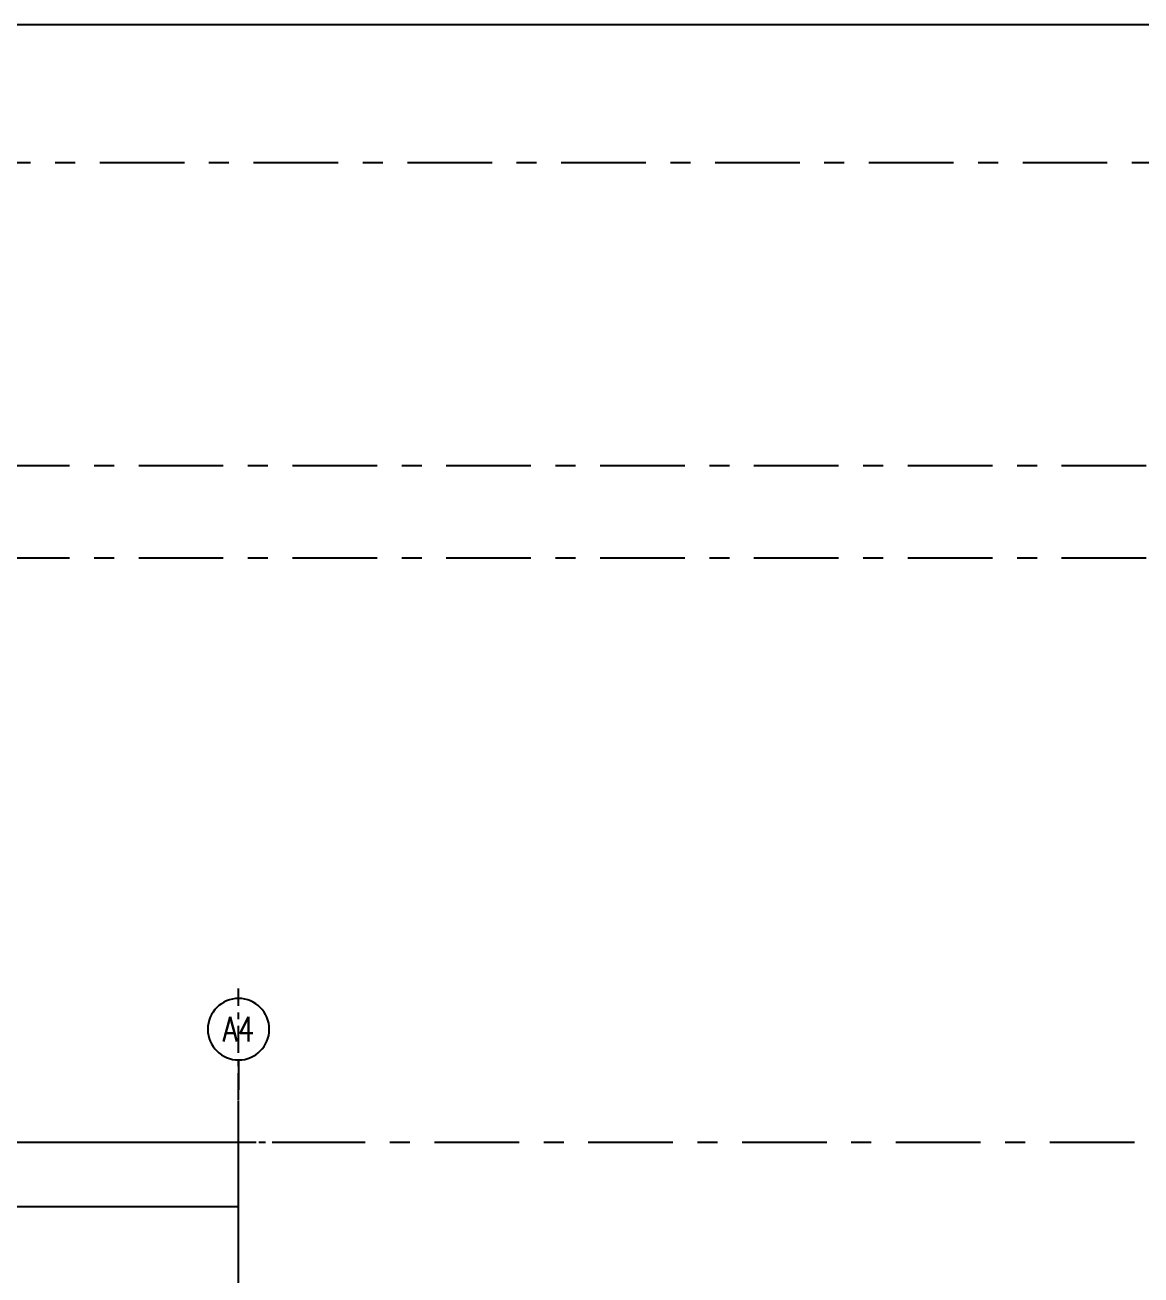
# Model space of a CAD drawing. Header units: millimetres. Extents: x 663313 to 1226001, y 1431724 to 1620898.
# Drawn here: x 813269 to 820524, y 1517692 to 1525819 of the extents above; entities that cross this region are included whole.
import ezdxf
from ezdxf.enums import TextEntityAlignment as Align

# ---------------------------------------------------------------- set-up
doc = ezdxf.new("R2010")
doc.units = ezdxf.units.MM
for name, pattern in [('CENTER', [50.8, 31.75, -6.35, 6.35, -6.35]), ('DPA_Grid _ Level 100', [1000, 550, -160, 130, -160]), ('Grid Line', [22.225, 12.7, -3.175, 3.175, -3.175]), ('TA_GL_000.70000', [1.925, 0.7, -0.175, 0.175, -0.175, 0.7])]:
    doc.linetypes.add(name, pattern=pattern)
doc.layers.get('Defpoints').update_dxf_attribs({"color": 140})
doc.layers.add('000 - 0_HIDE_OBJ_FRAMING_DEF_SUB', color=1, linetype='Continuous', plot=False)
for name, color, linetype in [('000 - 0_SYM_DWG_GRID-BUBBLE_MAIN_COLOR_6', 6, 'Continuous'), ('000 - 0_SYM_DWG_GRIDLINE_MAIN_COLOR_251', 251, 'Continuous'), ('000 - 0_SYM_DWG_SLOPE-SYM_TEXT_COLOR_3', 3, 'Continuous'), ('000 - GRID', 251, 'CENTER'), ('_PP-Dim', 1, 'Continuous')]:
    doc.layers.add(name, color=color, linetype=linetype)
doc.styles.add('Arial', font='arial.ttf')
doc.styles.add('CKST2', font='romans.shx', dxfattribs={"width": 0.8, "height": 4})
doc.styles.add('TA', font='', dxfattribs={"height": 4.5})
doc.styles.get('TA').set_extended_font_data('Cordia New')
doc.dimstyles.new('Dim - 40 - Cen', dxfattribs={"dimscale": 0.04, "dimtxt": 3, "dimasz": 1, "dimexe": 0, "dimexo": 2.5, "dimgap": 1.5, "dimtad": 1, "dimdec": 0, "dimlfac": 1000, "dimzin": 1, "dimdsep": 46, "dimtxsty": 'Arial', "dimblk": 'CEN1', "dimcen": 0.09, "dimclrd": 1, "dimclre": 49, "dimclrt": 3, "dimadec": 0, "dimazin": 0, "dimtfac": 1, "dimtdec": 0, "dimtix": 1, "dimtofl": 0, "dimtmove": 2, "dimatfit": 3, "dimfxl": 1, "dimtfill": 1, "dimtfillclr": 256, "dimtolj": 1, "dimtzin": 0, "dimarcsym": 0})

# ---------------------------------------------------------------- blocks, each defined once
blk = doc.blocks.new('A$Cbc3bdfda')
at = {"layer": 'Defpoints'}
blk.add_lwpolyline([(0, -400), (775, -400), (775, 0), (0, 0)], close=True, dxfattribs=at)
blk = doc.blocks.new('*U4807')
at = {"layer": '000 - 0_SYM_DWG_GRIDLINE_MAIN_COLOR_251', "color": 0, "linetype": 'ByBlock', "ltscale": 5}
blk.add_line((12, 0), (-308, 0), dxfattribs=at)
at = {"layer": '000 - 0_SYM_DWG_GRIDLINE_MAIN_COLOR_251', "color": 3}
blk.add_point((-296, 0), dxfattribs=at)
at = {"style": 'TA', "flags": 1}
blk.add_attdef('LOCATION', (6, -6), '', height=4.5, rotation=270, dxfattribs=at)
blk = doc.blocks.new('*U4808')
at = {"layer": '000 - 0_SYM_DWG_GRID-BUBBLE_MAIN_COLOR_6'}
blk.add_line((35, 0), (30, 0), dxfattribs=at)
blk.add_circle((40, 0), 5, dxfattribs=at)
at = {"layer": '000 - 0_SYM_DWG_GRIDLINE_MAIN_COLOR_251', "color": 0, "linetype": 'ByBlock', "ltscale": 5}
blk.add_line((20, 0), (-215, 0), dxfattribs=at)
at = {"layer": '000 - 0_SYM_DWG_GRIDLINE_MAIN_COLOR_251', "color": 3}
blk.add_point((-195, 0), dxfattribs=at)
at = {"layer": '000 - 0_SYM_DWG_GRIDLINE_MAIN_COLOR_251', "color": 0}
blk.add_point((0, 0), dxfattribs=at)
at = {"style": 'TA', "flags": 1}
blk.add_attdef('LOCATION', (6, -6), '', height=4.5, rotation=270, dxfattribs=at)
at = {"layer": '000 - 0_SYM_DWG_SLOPE-SYM_TEXT_COLOR_3', "style": 'Arial'}
blk.add_attdef('GRID-HEAD', text='', height=4, rotation=90, dxfattribs=at).set_placement((40, 0), align=Align.MIDDLE_CENTER)
blk = doc.blocks.new('W-1-PP18-ST_ENT4_REV00_20260602-143416_ELEVATION_1_DIMS')
at = {"layer": '000 - GRID', "linetype": 'TA_GL_000.70000', "xscale": 50, "yscale": 50, "zscale": 50, "rotation": 270}
blk.add_blockref('*U4808', (14800, 101200), dxfattribs=at).add_auto_attribs({'GRID-HEAD': 'A4'})
at = {"layer": '000 - GRID', "linetype": 'TA_GL_000.70000', "xscale": 50, "yscale": 50, "zscale": 50, "rotation": 180}
blk.add_blockref('*U4807', (0, 110950), dxfattribs=at)
blk = doc.blocks.new('CEN1')
at = {"color": 1}
for p, q in [((1.5, 0), (-1.5, 0)), ((0, 1.5), (0, -1.5))]:
    blk.add_line(p, q, dxfattribs=at)
at = {"color": 3}
blk.add_circle((0, 0), 0.75, dxfattribs=at)
blk = doc.blocks.new('*D5189')
at = {"layer": '000 - 0_HIDE_OBJ_FRAMING_DEF_SUB', "color": 49, "lineweight": -2, "transparency": 16777216}
for p, q in [((13250, 110123.7), (13250, 110533.2)), ((14800, 110123.7), (14800, 110533.2))]:
    blk.add_line(p, q, dxfattribs=at)
at = {"layer": '000 - 0_HIDE_OBJ_FRAMING_DEF_SUB', "color": 1, "lineweight": -2, "transparency": 16777216}
blk.add_line((13250, 110533.2), (14800, 110533.2), dxfattribs=at)
at = {"layer": 'Defpoints', "color": 0, "transparency": 16777216}
for p in [(14800, 110533.2), (13250, 110123.6), (14800, 110123.6)]:
    blk.add_point(p, dxfattribs=at)
at = {"layer": '000 - 0_HIDE_OBJ_FRAMING_DEF_SUB', "color": 1, "lineweight": -2, "transparency": 16777216, "xscale": 0.04, "yscale": 0.04, "zscale": 0.04, "rotation": 180}
blk.add_blockref('CEN1', (13250, 110533.2), dxfattribs=at)
at = {"layer": '000 - 0_HIDE_OBJ_FRAMING_DEF_SUB', "color": 1, "lineweight": -2, "transparency": 16777216, "xscale": 0.04, "yscale": 0.04, "zscale": 0.04}
blk.add_blockref('CEN1', (14800, 110533.2), dxfattribs=at)
at = {"layer": '000 - 0_HIDE_OBJ_FRAMING_DEF_SUB', "color": 3, "transparency": 16777216, "insert": (14025, 110533.4), "char_height": 0.12, "attachment_point": 5, "style": 'Arial', "bg_fill": 3, "box_fill_scale": 1.1, "bg_fill_color": 256, "bg_fill_true_color": 13158600, "bg_fill_transparency": 0}
blk.add_mtext('\\A1;1550000', dxfattribs=at)
blk = doc.blocks.new('*D5173')
at = {"layer": '000 - 0_HIDE_OBJ_FRAMING_DEF_SUB', "color": 49, "lineweight": -2, "transparency": 16777216}
for p, q in [((0, 110440), (0, 110949.4)), ((14800, 110440), (14800, 110949.4))]:
    blk.add_line(p, q, dxfattribs=at)
at = {"layer": '000 - 0_HIDE_OBJ_FRAMING_DEF_SUB', "color": 1, "lineweight": -2, "transparency": 16777216}
blk.add_line((0, 110949.4), (14800, 110949.4), dxfattribs=at)
at = {"layer": 'Defpoints', "color": 0, "transparency": 16777216}
for p in [(14800, 110949.4), (0, 110439.9), (14800, 110439.9)]:
    blk.add_point(p, dxfattribs=at)
at = {"layer": '000 - 0_HIDE_OBJ_FRAMING_DEF_SUB', "color": 1, "lineweight": -2, "transparency": 16777216, "xscale": 0.04, "yscale": 0.04, "zscale": 0.04, "rotation": 180}
blk.add_blockref('CEN1', (0, 110949.4), dxfattribs=at)
at = {"layer": '000 - 0_HIDE_OBJ_FRAMING_DEF_SUB', "color": 1, "lineweight": -2, "transparency": 16777216, "xscale": 0.04, "yscale": 0.04, "zscale": 0.04}
blk.add_blockref('CEN1', (14800, 110949.4), dxfattribs=at)
at = {"layer": '000 - 0_HIDE_OBJ_FRAMING_DEF_SUB', "color": 3, "transparency": 16777216, "insert": (7400, 110949.5), "char_height": 0.12, "attachment_point": 5, "style": 'Arial', "bg_fill": 3, "box_fill_scale": 1.1, "bg_fill_color": 256, "bg_fill_true_color": 13158600, "bg_fill_transparency": 0}
blk.add_mtext('\\A1;14800000', dxfattribs=at)
blk = doc.blocks.new('grid2')
at = {"layer": '000 - 0_HIDE_OBJ_FRAMING_DEF_SUB'}
blk.add_line((0, -4.87), (0, 0), dxfattribs=at)
blk.add_circle((0, -9.87), 5, dxfattribs=at)
at = {"layer": '000 - 0_HIDE_OBJ_FRAMING_DEF_SUB', "style": 'CKST2', "width": 0.8}
blk.add_attdef('00', text='', height=4, dxfattribs=at).set_placement((0, -9.87), align=Align.MIDDLE_CENTER)
blk = doc.blocks.new('W-1-PP18-ST_ENT4_REV00_20260602-144452_ELEVATION_1_EX')
at = {"layer": '000 - 0_HIDE_OBJ_FRAMING_DEF_SUB', "linetype": 'DPA_Grid _ Level 100'}
for p, q in [((-14102.0826, 117320), (31337.7324, 117320)), ((-3849.1978, 115350), (31459.5776, 115350)), ((-3849.1978, 114750), (32047.7924, 114750)), ((-9926.2782, 110950), (32047.7924, 110950))]:
    blk.add_line(p, q, dxfattribs=at)
blk = doc.blocks.new('W-1-PP18-ST_ENT4_REV00_20260602-144432_ELEVATION_1_ST')
at = {"layer": '000 - 0_HIDE_OBJ_FRAMING_DEF_SUB', "linetype": 'Grid Line'}
blk.add_line((14800, 105025.8989), (14800, 111357.2718), dxfattribs=at)
ref = blk.add_blockref('grid2', (14800, 111290.1317), dxfattribs=dict(xscale=-40, yscale=40, zscale=40, rotation=180))
ref.add_attrib('00', 'A4', dxfattribs={"layer": '000 - 0_HIDE_OBJ_FRAMING_DEF_SUB', "height": 160, "style": 'CKST2', "width": 0.8}).set_placement((14800, 111684.9081), align=Align.MIDDLE_CENTER)
at = {"layer": '000 - 0_HIDE_OBJ_FRAMING_DEF_SUB'}
dim = blk.add_linear_dim(base=(14800, 110533.2351), p1=(13250, 110123.6181), p2=(14800, 110123.6181), dimstyle='Dim - 40 - Cen', dxfattribs=at)
dim.commit()
dim.dimension.update_dxf_attribs({"geometry": '*D5189', "text_midpoint": (14025, 110533.3564)})
dim = blk.add_linear_dim(base=(14800, 110949.3952), p1=(0, 110439.853), p2=(14800, 110439.853), dimstyle='Dim - 40 - Cen', dxfattribs=at)
dim.commit()
dim.dimension.update_dxf_attribs({"geometry": '*D5173', "text_midpoint": (7400, 110949.5165)})

msp = doc.modelspace()

# ---------------------------------------------------------------- block references
msp.add_blockref('W-1-PP18-ST_ENT4_REV00_20260602-143416_ELEVATION_1_DIMS', (799856.9923, 1407605.0011))
at = {"layer": '_PP-Dim', "xscale": 50, "yscale": 50, "zscale": 50}
msp.add_blockref('A$Cbc3bdfda', (787862.5634, 1525819.1136), dxfattribs=at)

# ---------------------------------------------------------------- next in the draw order: block references
msp.add_blockref('W-1-PP18-ST_ENT4_REV00_20260602-144432_ELEVATION_1_ST', (799856.9923, 1407605.0011))

# ---------------------------------------------------------------- next in the draw order: block references
msp.add_blockref('W-1-PP18-ST_ENT4_REV00_20260602-144452_ELEVATION_1_EX', (799856.9923, 1407605.0011))

doc.saveas('drawing.dxf')
